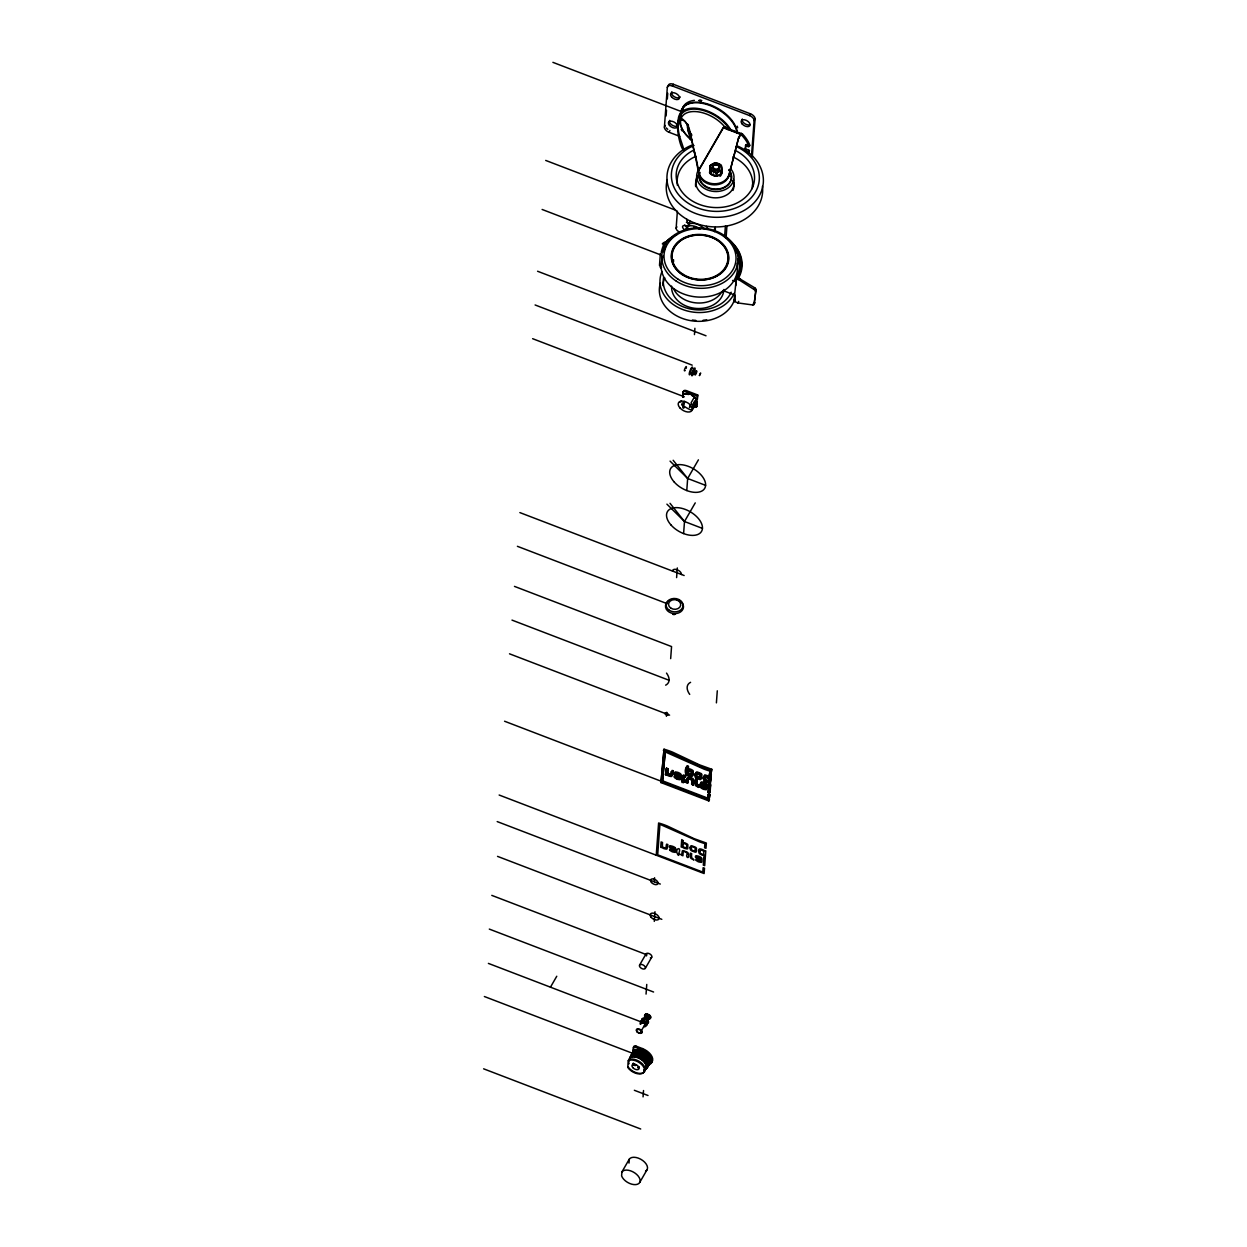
<?xml version="1.0" encoding="UTF-8"?>
<svg xmlns="http://www.w3.org/2000/svg" width="1247" height="1247" viewBox="0 0 1247 1247"><rect width="100%" height="100%" fill="white"/><g stroke="black" fill="none" stroke-linecap="round" stroke-linejoin="round"><path stroke-width="1.5" d="M678.524 776.928A1.824 1.044 30 0 1 679.147 777.364L679.818 776.211A1.824 1.044 30 0 0 679.194 775.759A12.579 7.217 30 0 0 677.791 775.073L676.217 773.623A1.933 1.107 30 0 1 676.217 773.311L677.713 773.109A4.474 2.572 30 0 1 678.399 773.389L679.896 775.057A3.055 1.746 30 0 1 680.597 776.897L680.348 779.422A1.652 0.951 30 0 1 679.911 779.734L677.526 779.344A7.841 4.489 30 0 1 676.435 778.892L674.721 777.769A1.902 1.091 30 0 1 674.284 777.084L674.892 775.385L676.295 775.93C674.627 781.168 684.089 778.237 674.767 775.494A2.26 1.294 30 0 1 674.113 774.527L674.05 774.2A3.616 2.073 30 0 1 674.097 773.67L674.362 773.265A1.995 1.138 30 0 1 674.83 773.062L676.7 773.374M676.295 775.93L679.693 777.489L675.438 774.325A2.26 1.294 30 0 1 674.783 773.358L674.721 773.046A3.616 2.073 30 0 1 674.767 772.501L675.032 772.096A1.995 1.138 30 0 1 675.5 771.909L677.729 772.329A5.393 3.086 30 0 1 680.597 773.857A3.055 1.746 30 0 1 681.267 775.728L681.033 778.253A1.652 0.951 30 0 1 680.581 778.58L678.212 778.175A7.841 4.489 30 0 1 677.105 777.723L675.391 776.616A1.902 1.091 30 0 1 674.954 775.93L674.892 775.385M704.649 786.935A1.824 1.044 30 0 1 705.272 787.387L706.036 785.064A5.58 3.211 30 0 0 702.856 783.49L700.954 783.085A1.995 1.138 30 0 0 700.487 783.272L700.237 783.677A3.616 2.073 30 0 0 700.175 784.223L700.237 784.534A2.26 1.294 30 0 0 700.892 785.501L705.178 788.603L702.217 787.87L702.42 785.937L701.017 785.407L700.424 787.106A1.902 1.091 30 0 0 700.861 787.792L702.575 788.899A7.841 4.489 30 0 0 703.667 789.351L706.051 789.756A1.652 0.951 30 0 0 706.488 789.429L706.722 786.904A3.055 1.746 30 0 0 705.989 785.08M674.206 776.741L675.625 777.099M701.017 785.407L701.095 785.937A1.902 1.091 30 0 0 701.531 786.623L703.246 787.745A7.841 4.489 30 0 0 704.337 788.182L706.722 788.587A1.652 0.951 30 0 0 707.158 788.26L707.408 785.735A3.055 1.746 30 0 0 706.659 783.927A5.393 3.086 30 0 0 703.869 782.43M693.02 785.189C694.532 783.615 689.981 783.069 692.521 780.201A2.463 1.418 30 0 0 692.132 779.063A1.948 1.122 30 0 0 690.667 778.097A1.995 1.138 30 0 0 689.108 777.91A2.463 1.418 30 0 0 688.578 778.689L687.658 783.147L686.286 782.617L687.097 778.237A2.65 1.528 30 0 1 687.97 778.003L692.069 779.578A2.65 1.528 30 0 1 692.88 780.451L693.02 785.189L691.649 784.238M649.297 1018.16A2.946 1.683 30 0 0 650.513 1017.458A3.772 2.977 4.2 0 1 648.627 1017.474L648.689 1016.757A3.757 2.962 4.2 0 0 649.625 1016.835M679.896 775.057L679.818 776.211M703.199 778.222L703.869 780.622A2.837 1.637 30 0 0 704.602 781.339L706.379 782.305A2.759 1.574 30 0 0 708.795 782.399L709.465 781.23A2.759 1.574 30 0 1 707.065 781.136L705.272 780.17A2.837 1.637 30 0 1 704.555 779.469L703.869 777.068M679.724 136.359L668.953 132.229A5.253 3.008 30 0 1 664.402 127.178L667.316 87.368L668.314 85.653A5.253 3.008 30 0 1 673.333 84.266L750.538 113.851A5.253 3.008 30 0 1 755.09 118.901L752.3 156.81M666.085 115.987L666.506 110.297M667.332 98.934L667.753 93.244M659.492 265.517L660.38 253.484M679.537 231.989A3.928 2.26 30 0 1 676.139 228.201L677.386 211.148M698.18 170.964A54.743 9.353 81.3 0 0 694.454 152.82L689.42 129.329M628.239 1060.729A9.914 5.689 30 0 1 641.815 1064.673A9.914 5.689 30 0 1 641.145 1073.807A9.914 5.689 30 0 1 627.755 1067.416L628.239 1060.729L630.171 1057.129A10.194 5.845 30 0 1 643.577 1060.994A10.194 5.845 30 0 1 644.122 1070.44M621.894 1171.962L621.614 1175.905A10.335 5.923 30 0 0 635.876 1184.603A10.335 5.923 30 0 0 636.625 1174.378A10.335 5.923 30 0 0 621.894 1171.962L629.299 1159.149A10.335 5.923 30 0 1 642.751 1160.521A10.335 5.923 30 0 1 645.525 1171.151M644.076 1070.02A9.711 5.565 30 0 0 642.875 1060.745A9.711 5.565 30 0 0 630.125 1057.674L630.171 1057.129M630.764 1056.568L631.465 1054.51A10.6 6.079 30 0 1 645.385 1058.968A10.6 6.079 30 0 1 645.447 1068.601A9.711 5.565 30 0 0 643 1059.217A9.711 5.565 30 0 0 630.764 1056.568L630.842 1055.617A10.6 6.079 30 0 1 644.995 1060.324A10.6 6.079 30 0 1 644.309 1069.832M645.354 1067.822A9.711 5.565 30 0 0 644.153 1058.547A9.711 5.565 30 0 0 631.403 1055.461L631.465 1054.51M646.741 1066.294A9.711 5.565 30 0 0 644.278 1057.02A9.711 5.565 30 0 0 632.042 1054.37L632.104 1053.419A10.6 6.079 30 0 1 645.775 1057.627A10.6 6.079 30 0 1 646.57 1067.323M629.127 1063.675A3.725 0.811 -69 0 1 628.815 1062.023A3.725 0.811 -69 0 1 630.359 1057.986L634.1 1051.392L633.164 1051.034L633.414 1047.496A2.073 1.185 30 0 1 635.393 1046.95L642.002 1049.475A11.784 6.765 30 0 1 651.807 1058.251A11.784 6.765 30 0 1 647.614 1064.922A9.711 5.565 30 0 0 644.652 1055.695A9.711 5.565 30 0 0 632.665 1053.263L632.743 1052.312A10.6 6.079 30 0 1 646.414 1056.521A10.6 6.079 30 0 1 647.209 1066.216M647.739 1064.751A10.194 5.845 30 0 0 646.492 1055.243A10.194 5.845 30 0 0 633.351 1051.626L633.382 1051.205A10.6 6.079 30 0 1 647.037 1055.414A10.6 6.079 30 0 1 647.832 1065.109M649.344 1063.785A11.784 6.765 30 0 0 652.072 1056.77A11.784 6.765 30 0 0 642.501 1048.587L635.908 1046.062A2.073 1.185 30 0 0 633.928 1046.607L633.164 1051.034M634.1 1051.392L634.224 1049.849A10.506 6.017 30 0 1 647.536 1053.699A10.506 6.017 30 0 1 649.032 1063.379M682.655 396.156L683.45 391.48A3.102 1.777 30 0 1 686.411 390.654L697.712 394.987L697.416 399.118C688.438 404.948 699.068 416.389 682.093 404.948M683.029 397.185L683.45 391.48M738.629 138.542L741.342 133.195L738.707 137.435L728.809 175.749A15.089 11.909 4.2 0 1 714.235 184.883A15.089 11.909 4.2 0 1 699.364 175.235L698.523 170.855A59.856 10.225 81.3 0 0 694.548 151.651M629.002 1163.092L629.299 1159.149M660.988 782.586L664.028 749.198A47.994 27.528 30 0 1 672.554 752.128L699.442 764.816L711.772 769.274L710.712 775.681L709.325 775.151L710.307 769.851A49.646 28.478 30 0 1 704.633 767.934L665.352 750.523L662.438 782.181L707.548 799.467L708.545 793.887L709.933 794.417L708.857 800.933L660.988 782.586L664.028 749.198M646.055 994.093L646.757 984.444M654.301 881.769L654.581 877.748M656.249 855.208L658.603 822.989A47.994 27.528 30 0 1 667.145 825.919L694.033 838.608L706.363 843.066L705.973 848.303L704.586 847.789L704.882 843.627A49.646 28.478 30 0 1 699.224 841.725L659.928 824.314L657.699 854.818L702.794 872.089L703.121 867.678L704.508 868.208L704.119 873.555L499.143 795.025M666.428 716.292L666.724 712.271M670.668 658.634L671.556 646.57L514.465 586.386M676.607 577.595L677.324 567.946M694.439 334.601L694.906 328.273M662.438 782.181L665.352 750.523M646.912 1016.056L646.99 1014.902A3.133 1.793 30 0 1 648.066 1015.323L647.988 1016.476L647.084 1015.759A3.757 0.826 -69 0 1 647.255 1014.98M654.285 921.393L654.987 911.744M709.777 169.296L710.011 166.054A6.36 5.019 4.2 0 1 710.4 165.383A11.441 5.456 -41.6 0 1 712.661 163.934A11.441 5.456 -41.6 0 1 714.874 162.952A6.36 5.019 4.2 0 1 715.809 162.905A11.441 6.562 30 0 1 718.35 163.638A11.441 6.562 30 0 1 720.86 164.838A6.36 5.019 4.2 0 1 721.405 165.446A11.441 1.107 87 0 1 721.701 167.394A11.441 1.107 87 0 1 721.966 169.826L721.732 173.068A6.36 5.019 4.2 0 1 721.343 173.723A11.441 5.456 -41.6 0 1 719.083 175.172A11.441 5.456 -41.6 0 1 716.854 176.154A6.36 5.019 4.2 0 1 715.918 176.217A11.441 6.562 30 0 1 713.393 175.484A11.441 6.562 30 0 1 710.884 174.284A6.36 5.019 4.2 0 1 710.338 173.66A11.441 1.107 87 0 1 710.042 171.712A11.441 1.107 87 0 1 709.777 169.296A6.36 5.019 4.2 0 1 710.151 168.626L710.4 165.383M672.741 770.521L672.476 775.088A2.65 1.528 30 0 1 671.603 775.338L669.514 774.87A4.442 2.541 30 0 1 667.535 773.81L666.849 775.26L665.446 774.73L666.522 768.136L667.924 768.682L667.831 772.719M647.785 1019.095C650.482 1016.399 644.263 1017.069 647.084 1015.759M665.446 774.73L666.522 768.136M683.605 533.576L684.494 521.511L695.249 502.884M686.77 490.554L687.658 478.489L698.414 459.847M710.338 173.66L710.572 170.418A11.441 1.107 87 0 0 710.307 168.002A11.441 1.107 87 0 0 710.011 166.054M643.062 1096.877L643.53 1090.533M666.849 775.26L667.535 773.81M667.924 768.682L667.223 774.013A1.606 0.92 30 0 0 667.784 774.605L670.107 775.478A1.574 0.904 30 0 0 670.621 775.322L671.151 771.924M710.884 174.284L711.117 171.042A6.36 5.019 4.2 0 1 710.572 170.418M693.145 406.039L696.372 407.27L697.182 402.282L694.782 401.363L693.051 404.371M696.902 399.991L697.712 394.987M696.372 407.27L697.182 402.282M666.412 844.546L665.976 847.866A1.59 0.92 30 0 1 665.197 848.085L663.045 847.243A1.621 0.935 30 0 1 662.406 846.51L662.5 842.458L661.113 841.928L660.707 847.352L662.126 847.601A4.442 2.541 30 0 0 664.09 848.661L666.179 849.129A2.65 1.528 30 0 0 667.067 848.88L667.862 844.515L666.646 844.219M715.918 176.217L716.168 172.974A11.441 6.562 30 0 0 713.658 171.774A11.441 6.562 30 0 0 711.117 171.042M673.271 770.724L671.806 776.258A2.65 1.528 30 0 1 670.933 776.507L668.844 776.024A4.442 2.541 30 0 1 666.864 774.979M716.854 176.17L717.087 172.912A11.441 5.456 -41.6 0 1 719.348 171.463A11.441 5.456 -41.6 0 1 721.577 170.496A6.36 5.019 4.2 0 0 721.966 169.826M721.343 173.723L721.577 170.48M679.147 777.364L677.713 774.558A4.474 2.572 30 0 0 677.027 774.278L675.531 774.683L676.918 776.133M683.185 782.773C678.056 775.525 687.003 773.046 683.465 780.871L684.946 781.791M681.938 782.508L683.278 774.964L685.741 775.54L685.008 777.458M683.356 782.461L684.089 780.357L685.616 780.934L684.946 782.103L683.418 781.51M727.812 178.196L727.889 177.09M678.602 855.083L678.68 854.133L680.207 854.585M684.089 780.357L683.933 781.557M683.465 780.871L684.432 776.164L685.679 776.289M728.809 175.749L738.707 137.435M724.632 236.275L725.395 226.05M685.912 774.403C682.997 766.858 691.025 762.369 687.643 770.319A2.743 1.574 30 0 1 690.074 770.397L691.851 771.347A2.821 1.621 30 0 1 692.584 772.049L692.49 776.102A2.899 1.668 30 0 1 691.43 776.304L689.466 775.821A4.801 2.759 30 0 1 687.331 774.652L685.912 774.403L687.159 765.814M726.05 238.286L726.923 226.346M686.286 782.617L687.767 777.084A2.65 1.528 30 0 1 688.64 776.834L692.755 778.409A2.65 1.528 30 0 1 693.55 779.297L693.691 784.02M687.643 770.319L687.814 768.074M683.075 840.696L682.904 842.941A2.743 1.574 30 0 1 685.336 843.019L687.113 843.97A2.821 1.621 30 0 1 687.83 844.671L687.752 848.724A2.884 1.652 30 0 1 686.988 848.942L684.728 848.443A4.801 2.759 30 0 1 682.592 847.274L681.174 847.025L681.735 839.59L683.091 840.572M688.328 769.15A2.743 1.574 30 0 1 690.76 769.228L692.521 770.178A2.821 1.621 30 0 1 693.254 770.88L693.161 774.948A2.884 1.652 30 0 1 692.412 775.151L690.137 774.652A4.801 2.759 30 0 1 688.001 773.483L686.583 773.234M687.658 783.147L687.908 779.858A2.463 1.418 30 0 1 688.438 779.079A1.995 1.138 30 0 1 689.996 779.266A1.948 1.122 30 0 1 691.446 780.232A2.463 1.418 30 0 1 691.851 781.37L691.649 784.067M695.047 780.497L695.234 785.08A2.821 1.621 30 0 0 696.075 786.015L698.725 787.371L699.458 785.283L697.603 784.379A1.652 0.951 30 0 1 697.026 783.708L697.089 779.858L695.717 779.328L695.047 780.497L696.418 781.012L696.356 784.877A1.652 0.951 30 0 0 696.933 785.548L698.725 787.371M695.717 779.328L695.904 783.911A2.821 1.621 30 0 0 696.746 784.846L699.396 786.218M728.077 239.471A41.946 33.123 4.2 0 1 737.819 277.645L754.762 287.823A2.182 1.247 30 0 1 755.978 289.569L754.123 304.206A2.182 1.247 30 0 1 752.72 304.954L737.85 302.927L733.953 301.244L736.4 277.52A40.418 31.908 4.2 0 0 735.792 250.288M744.927 149.78L745.955 144.621L745.254 150.264M735.091 299.95L735.107 295.18L722.901 290.504M735.808 285.625L736.4 277.52M705.272 787.387L703.854 784.566A4.474 2.572 30 0 0 703.168 784.285L701.671 784.597L703.059 786.14M751.458 156.639L754.108 120.616L755.09 118.901M707.548 799.467L708.545 793.887M708.047 792.515L709.231 784.394L710.619 784.94L710.12 791.876L709.434 793.045L708.047 792.515L709.231 784.394M707.002 776.865A4.645 2.665 30 0 1 709.122 778.003L709.808 776.522L711.195 777.052L710.011 785.174L708.623 784.628L708.795 782.399M708.623 784.628L709.465 781.23M709.122 778.003L709.808 776.522M709.325 775.151L710.307 769.851M708.857 800.933L709.933 794.417M709.434 793.045L710.619 784.94M710.011 785.174L711.195 777.052M710.712 775.681L711.772 769.274M716.402 702.872L717.29 690.807M754.123 304.206L755.978 289.569M648.611 1017.458L646.803 1018.16M681.189 400.957L680.098 402.158M694.267 370.983C695.109 365.901 690.433 376.36 693.27 373.461M696.714 372.167C697.011 366.478 692.989 380.039 696.481 372.915M686.146 368.395C687.58 362.628 682.39 372.697 685.18 370.562M682.249 402.719L681.891 404.823M630.125 1057.674L630.842 1055.617M631.403 1055.461L632.104 1053.419M632.042 1054.37L633.382 1051.205M632.665 1053.263L633.055 1052.109M666.038 244.053L665.789 242.479A41.946 33.123 4.2 0 1 676.903 234.498M692.849 408.969L696.683 403.155M694.174 402.422L694.782 401.363M667.316 87.368A5.253 3.008 30 0 1 672.351 85.981L673.333 84.266M664.402 127.178L665.384 125.464M668.953 132.229L669.951 130.514M698.523 170.855L723.556 127.475L740.671 134.037M676.139 228.201L676.918 226.845M754.108 120.616A5.253 3.008 30 0 0 749.556 115.566L750.538 113.851M727.858 129.626A28.962 16.616 30 0 0 726.736 128.051L742.698 134.162A33.186 19.032 30 0 1 749.837 145.229L749.088 146.507A33.186 19.032 30 0 0 741.638 135.112L742.37 133.85M745.379 145.712L746.532 144.465L749.681 145.556M745.441 150.373L746.189 149.079L749.447 150.622M745.784 145.743L748.527 146.803L749.276 145.509M748.933 150.139L748.683 152.103A33.186 19.032 30 0 1 747.654 153.319M748.683 152.103L749.463 150.716A33.186 19.032 30 0 1 748.216 152.212M735.621 278.876L737.024 277.348A41.073 32.422 4.2 0 0 735.029 247.607M736.135 278.892L739.518 280.185L740.406 278.642M733.891 301.01L734.795 299.451M734.467 301.634L735.356 300.091M682.935 392.353A3.102 1.777 30 0 1 685.897 391.542L686.411 390.654M737.85 302.927L738.738 301.384M755.09 291.128A2.182 1.247 30 0 0 753.874 289.366L754.762 287.823M692.132 395.782L694.595 396.733L691.119 402.75L691.539 404.215L693.535 404.979M752.72 304.954L753.624 303.411M550.457 987.172L556.77 976.245M686.411 767.529L687.113 766.375M685.071 776.71L685.741 775.54M687.315 774.933L688.001 773.483M696.418 781.012L697.089 779.858M698.788 786.452L699.458 785.283M639.586 965.084L646.04 953.908M645.26 968.405A3.289 1.886 30 0 0 641.846 964.508A3.289 1.886 30 0 0 640.163 967.313A3.289 1.886 30 0 0 645.26 968.405L651.713 957.213M647.411 1014.138L647.193 1014.528A3.211 1.839 30 0 0 644.746 1015.198L644.964 1014.824A3.211 1.839 30 0 1 647.411 1014.138A2.946 1.683 30 0 0 645.322 1014.731A3.772 2.977 4.2 0 0 646.507 1015.915M646.273 1016.274L644.605 1015.572A3.133 1.793 30 0 0 644.559 1016.289L646.445 1016.632A3.757 2.962 4.2 0 1 645.759 1016.102M647.988 1016.476L648.159 1016.165A3.772 0.826 -69 0 1 648.58 1014.528A2.946 1.683 30 0 1 650.56 1016.741M640.818 1031.659L645.478 1023.584M633.414 1047.496L633.928 1046.607M635.393 1046.95L635.908 1046.062M633.351 1051.626L634.068 1050.379A10.194 5.845 30 0 1 646.959 1053.762A10.194 5.845 30 0 1 648.876 1063.286M642.002 1049.475L642.501 1048.587M639.711 1182.452L647.099 1169.639M691.586 368.598L690.246 373.258M633.351 1063.083L632.884 1065.125L635.58 1065.53M627.833 1067.338L628.145 1066.98A10.194 5.845 30 0 0 641.815 1073.246A10.194 5.845 30 0 0 642.501 1063.956A10.194 5.845 30 0 0 628.691 1059.701M672.102 770.412L671.291 774.153A1.59 0.92 30 0 1 670.621 774.309L668.454 773.452A1.621 0.935 30 0 1 667.831 772.719M678.415 855.411C673.115 848.755 682.374 845.154 678.727 853.494L680.207 854.413M671.322 771.612L672.601 771.893M684.837 779.967L685.507 780.404L684.135 779.702M711.102 770.443L698.772 765.985L671.884 753.282A47.994 27.528 30 0 0 663.342 750.367M687.643 766.001L688.484 766.718M664.682 751.692L703.963 769.103A49.646 28.478 30 0 0 709.637 771.005M693.161 783.833L692.334 783.132M703.869 782.337L701.625 781.916A1.995 1.138 30 0 0 701.173 782.118L700.908 782.508A3.616 2.073 30 0 0 700.845 783.054L700.908 783.381A2.26 1.294 30 0 0 701.562 784.332L705.833 787.496L702.42 786.031M709.995 773.997L711.382 774.527M672.351 85.981L749.556 115.566M552.904 62.35L681.111 111.466M740.952 134.505L723.151 127.677L698.149 170.979L699.364 175.235M545.703 160.427L675.718 210.229M732.597 280.466L736.089 281.791M542.118 209.465L661.284 255.121M537.582 271.254L706.02 335.786M535.103 304.969L692.194 365.153M685.897 391.542L697.213 395.876M688.765 394.488L683.278 393.693M697.416 399.118L695.015 398.198L694.595 396.733M532.625 338.685L684.307 396.795M693.644 405.15L696.886 406.397M691.306 407.379L693.301 408.143M670.075 461.125L687.658 478.489L705.599 485.364M666.911 504.147L684.494 521.511L702.451 528.401M519.874 512.595L684.151 575.522M517.396 546.311L667.27 603.719M511.987 620.102L669.078 680.285M509.509 653.818L669.592 715.139M686.473 766.967L687.83 767.949M709.138 777.692L710.525 778.222M709.309 783.475L710.696 784.004M665.851 769.305L667.254 769.835M708.561 785.563L709.948 786.093M686.957 781.448L688.328 781.978M700.346 786.561L701.749 787.106M666.132 773.561L667.519 774.106M682.608 781.339L683.138 781.542M708.732 791.346L710.12 791.876M707.86 795.056L709.247 795.586M663.108 781.027L708.218 798.298M504.567 721.234L709.527 799.763M497.194 821.586L660.287 884.061M497.537 856.377L661.814 919.32M491.786 895.377L647.068 954.875M489.307 929.093L653.584 992.02M648.518 1017.053L650.217 1017.708A3.133 1.793 30 0 1 650.17 1018.44L648.456 1017.77M488.388 963.401L643.67 1022.883M484.366 996.524L632.432 1053.247M633.227 1063.769L636.422 1064.985M634.349 1090.283L648.004 1095.505M483.618 1068.819L640.709 1129.003M737.819 277.645L738.395 278.252A42.616 33.638 4.2 0 0 724.632 236.883M707.75 778.097L705.927 777.442A1.902 1.091 30 0 0 705.194 777.536L704.991 780.419A1.902 1.091 30 0 0 705.662 781.043L707.47 781.775A1.948 1.107 30 0 0 708.405 781.666L708.701 779.048A1.902 1.091 30 0 0 707.735 778.175M690.807 771.644L688.858 770.895A1.902 1.091 30 0 0 688.141 770.989L687.923 773.888A1.902 1.091 30 0 0 688.593 774.512L690.542 775.26A1.902 1.091 30 0 0 691.259 775.166L691.602 772.454A1.902 1.091 30 0 0 690.791 771.722M739.518 280.185L753.874 289.366M673.162 460.268L687.658 478.489M670.013 503.305L684.494 521.511M646.227 1016.851L646.57 1018.004A3.211 1.839 30 0 1 644.683 1015.915L644.902 1015.541A3.211 1.839 30 0 0 646.507 1017.63M684.026 150.404C681.828 141.425 676.731 132.353 678.602 122.876C679.038 120.756 681.486 119.182 683.481 120.429C686.177 121.006 687.939 127.724 688.282 125.916C672.133 101.288 677.339 143.452 683.527 150.419M691.197 136.967L694.47 152.758M706.036 785.064L704.524 783.412A4.474 2.572 30 0 0 703.838 783.132L702.373 783.241A1.933 1.107 30 0 0 702.342 783.646L703.932 785.08A12.579 7.217 30 0 1 705.319 785.781A1.824 1.044 30 0 1 705.958 786.218M741.638 135.112A2.416 1.387 30 0 1 741.014 133.756M724.273 126.898A3.195 2.354 -89.3 0 1 726.658 128.145M728.903 174.642A15.089 11.909 4.2 0 1 714.328 183.777A15.089 11.909 4.2 0 1 699.458 174.128M687.752 130A71.843 17.006 86.6 0 1 690.479 139.804M688.157 126.82A71.687 17.505 87 0 1 689.264 130.234M692.163 140.256A28.962 16.616 30 0 1 687.533 110.048A28.962 16.616 30 0 1 728.856 128.457M714.001 174.518A3.071 2.432 4.2 0 1 713.175 173.894M692.366 140.724A27.153 15.572 30 0 1 687.393 112.62A27.153 15.572 30 0 1 725.832 128.301M691.773 135.674A18.705 10.724 30 0 1 687.674 124.108M689.03 128.566A18.705 10.724 30 0 1 688.235 124.981M691.197 135.487A17.739 10.163 30 0 1 688.048 125.386M691.695 134.629A17.739 10.163 30 0 1 688.36 125.246M682.234 112.074A30.707 17.614 30 0 1 685.99 103.969M699.614 100.524A30.707 17.614 30 0 1 701.531 100.711M737.18 126.181A30.707 17.614 30 0 1 737.663 127.724M680.566 116.594A31.081 17.817 30 0 1 706.613 104.389A31.081 17.817 30 0 1 737.086 133.32M682.109 130.904A30.333 17.396 30 0 1 681.174 129.376M678.711 123.375A30.333 17.396 30 0 1 697.385 108.411A30.333 17.396 30 0 1 730.836 129.875M681.938 111.264A31.081 17.817 30 0 1 694.392 100.368M699.754 100.29A31.081 17.817 30 0 1 701.656 100.493M682.265 111.388A30.707 17.614 30 0 1 686.021 103.953M698.616 100.477A30.707 17.614 30 0 1 701.235 100.68M728.918 169.717A16.164 12.766 4.2 0 1 717.773 189.014A16.164 12.766 4.2 0 1 699.848 172.367A16.195 12.782 4.2 0 0 717.368 189.513A16.195 12.782 4.2 0 0 729.012 170.293M721.67 173.645A6.095 4.817 4.2 0 1 719.955 176.388M709.543 172.741A6.095 4.817 4.2 0 1 711.289 169.374M736.338 150.981A39.218 30.957 4.2 0 1 745.114 197.556A39.218 30.957 4.2 0 1 685.897 196.2A39.218 30.957 4.2 0 1 693.971 150.014M732.877 156.857A37.831 29.85 4.2 0 1 752.175 188.64M677.417 185.367A37.831 29.85 4.2 0 1 695.888 156.311M733.392 179.1A19.204 15.167 4.2 0 1 713.113 197.727A19.204 15.167 4.2 0 1 697.712 175.453M730.368 168.392A18.705 14.761 4.2 0 1 728.357 187.72A18.705 14.761 4.2 0 1 703.791 188.063A18.705 14.761 4.2 0 1 699.24 168.813M752.455 184.743A37.831 29.85 4.2 0 1 752.487 186.925M732.784 180.644A19.204 15.167 4.2 0 1 732.971 190.448M695.67 186.645A19.204 15.167 4.2 0 1 697.509 178.072M729.277 175.78A19.204 15.167 4.2 0 1 730.15 176.669M736.338 146.569A44.05 34.776 4.2 0 1 749.385 199.582A44.05 34.776 4.2 0 1 681.563 197.93A44.05 34.776 4.2 0 1 694.033 145.54M762.431 186.239A48.274 38.096 4.2 0 1 711.881 226.783A48.274 38.096 4.2 0 1 667.285 179.584M738.162 146.273A48.274 38.096 4.2 0 1 752.455 204.368A48.274 38.096 4.2 0 1 678.134 202.575A48.274 38.096 4.2 0 1 691.804 145.151M721.358 170.745A5.736 4.52 4.2 0 1 714.25 175.733A5.736 4.52 4.2 0 1 711.367 168.345M721.732 173.052A11.441 1.107 87 0 1 721.436 171.12M711.429 168.111A11.441 5.456 -41.6 0 1 710.167 168.626M717.087 172.912A6.36 5.019 4.2 0 1 716.168 172.974M667.769 129.314A5.253 3.008 30 0 1 666.319 127.911M744.958 149.235A4.926 2.821 30 0 1 746.517 150.404M749.946 124.716A4.926 2.821 30 0 1 744.319 123.359A4.926 2.821 30 0 1 742.339 118.995M680.223 96.907A4.926 2.821 30 0 1 674.284 96.705A4.926 2.821 30 0 1 671.915 91.686M677.776 125.807A4.926 2.821 30 0 1 671.993 125.043A4.926 2.821 30 0 1 669.655 120.382M681.267 114.833A30.707 17.614 30 0 1 708.109 104.124A30.707 17.614 30 0 1 737.258 132.806M706.706 319.778A36.054 28.463 4.2 0 1 703.09 320.276M695.826 320.401A36.054 28.463 4.2 0 1 692.303 320.043M734.28 293.154A38.236 30.177 4.2 0 1 685.71 310.519A38.236 30.177 4.2 0 1 662.063 271.441M734.639 299.296A38.236 30.177 4.2 0 1 688.469 320.214A38.236 30.177 4.2 0 1 660.427 282.913M662.89 285.579A34.963 27.59 4.2 0 1 664.76 277.878M731.194 292.219A34.963 27.59 4.2 0 1 689.934 308.913A34.963 27.59 4.2 0 1 663.607 277.395M722.075 291.455A26.218 20.7 4.2 0 1 697.4 302.99A26.218 20.7 4.2 0 1 673.692 288.977M723.946 289.46A26.218 20.7 4.2 0 1 696.59 308.461A26.218 20.7 4.2 0 1 671.603 286.14M673.551 261.792A26.218 20.7 4.2 0 1 673.551 259.719M737.039 263.211A38.236 30.177 4.2 0 1 695.951 296.895A38.236 30.177 4.2 0 1 663.201 256.025M661.284 267.637A8.713 1.871 -69.4 0 1 660.427 264.224M661.596 267.528A8.682 1.668 -53.5 0 1 660.926 267.637M661.3 252.175A8.713 1.871 -69.4 0 1 663.498 245.269M663.279 244.802A42.616 33.638 4.2 0 1 671.057 237.616M662.313 243.866A7.435 7.123 76.9 0 1 665.602 241.84M700.237 228.934A10.927 6.266 30 0 0 685.694 230.103A3.414 1.948 30 0 1 682.733 226.143A3.414 1.948 30 0 1 687.705 227.016A3.414 1.948 30 0 1 684.774 224.974M755.027 302.647A2.182 1.247 30 0 1 753.765 303.426M693.94 227.266A6.562 3.757 30 0 1 698.912 228.918M668.47 240.983A41.073 32.422 4.2 0 1 670.512 239.299M663.825 251.956A8.682 1.886 -69.1 0 1 665.727 246.36M737.741 259.064A40.418 31.908 4.2 0 1 739.284 272.937M687.674 228.934A10.475 6.017 30 0 1 692.553 223.307A10.475 6.017 30 0 1 704.072 228.731M689.295 225.161A10.475 6.017 30 0 1 690.511 221.389M706.488 226.377A10.475 6.017 30 0 1 707.828 228.622M689.451 225.52A15.728 9.025 30 0 1 686.676 219.113M715.232 227.359A15.728 9.025 30 0 1 714.593 231.63M714.702 228.715A14.418 8.261 30 0 1 714.36 229.432M686.411 222.418A3.414 1.948 30 0 1 689.03 223.509M690.729 373.461A4.131 0.904 -69 0 1 689.232 373.71A4.131 0.904 -69 0 1 691.306 368.068A4.131 0.904 -69 0 1 692.553 368.504M694.158 372.401A4.131 0.904 -69 0 1 691.68 375.253A4.131 0.904 -69 0 1 693.893 368.831A4.131 0.904 -69 0 1 694.704 370.811M682.748 397.232A7.763 4.442 30 0 1 691.602 394.816A7.763 4.442 30 0 1 695.125 403.903M684.198 406.881A4.131 0.904 -69 0 1 683.387 406.288A4.131 0.904 -69 0 1 684.541 402.267M684.12 407.613A5.175 1.138 -69 0 1 682.966 406.912A5.175 1.138 -69 0 1 684.697 401.347M638.558 1068.071A10.6 6.079 30 0 1 637.872 1067.806M638.667 1067.541A9.711 5.565 30 0 1 638.043 1067.307M639.197 1066.98A10.6 6.079 30 0 1 638.511 1066.715M646.492 1017.147A2.946 1.683 30 0 1 645.26 1015.448M645.416 1018.129A2.4 1.372 30 0 1 645.837 1015.962A2.4 1.372 30 0 1 649.048 1017.786A2.4 1.372 30 0 1 647.474 1019.282M645.572 1018.207A2.026 1.169 30 0 1 645.962 1016.367A2.026 1.169 30 0 1 648.674 1017.988A2.026 1.169 30 0 1 647.177 1019.158M645.416 1018.3A1.761 1.013 30 0 1 646.149 1016.897A1.761 1.013 30 0 1 648.331 1018.518A3.211 1.839 30 0 0 650.653 1017.739L650.435 1018.129A3.211 1.839 30 0 1 647.972 1018.799L648.206 1018.409A1.761 1.013 30 0 1 646.601 1019.189M643.951 1019.438A1.761 1.013 30 0 1 645.946 1019.454M646.554 1019.906A1.761 1.013 30 0 1 647.053 1020.701M643.327 1019.469A2.291 1.325 30 0 1 646.492 1019.984A2.291 1.325 30 0 1 646.632 1022.291M642.828 1021.215A3.414 1.964 30 0 1 643.374 1018.347A3.414 1.964 30 0 1 647.801 1020.373A3.414 1.964 30 0 1 646.928 1023.117M640.974 1023.132A3.741 2.151 30 0 1 642.299 1020.358A3.741 2.151 30 0 1 646.975 1022.976A3.741 2.151 30 0 1 645.416 1025.626M642.813 1021.87A3.741 2.151 30 0 1 642.938 1018.378A3.741 2.151 30 0 1 648.004 1020.701A3.741 2.151 30 0 1 646.523 1023.569M641.504 1023.132A3.102 1.777 30 0 1 642.517 1020.81A3.102 1.777 30 0 1 646.398 1022.899A3.102 1.777 30 0 1 645.291 1025.174M640.833 1024.208A2.572 1.465 30 0 1 642.236 1022.711A2.572 1.465 30 0 1 645.213 1024.629A2.572 1.465 30 0 1 644.076 1026.312M641.55 1023.226A2.572 1.465 30 0 1 642.548 1021.558A2.572 1.465 30 0 1 645.572 1023.023A2.572 1.465 30 0 1 645.385 1025.081M640.335 1024.301A3.211 1.839 30 0 1 641.971 1022.259A3.211 1.839 30 0 1 645.775 1024.707A3.211 1.839 30 0 1 644.138 1026.749M646.46 955.935A3.289 1.886 30 0 1 647.193 953.269A3.289 1.886 30 0 1 651.417 955.358A3.289 1.886 30 0 1 650.373 957.867M707.673 775.712A4.645 2.665 30 0 1 709.792 776.834M703.994 777.099A5.627 3.227 30 0 1 704.804 775.166M704.867 775.166A4.162 2.385 30 0 1 707.641 775.774M704.056 776.351A4.162 2.385 30 0 1 706.971 776.943M703.324 778.268A5.627 3.227 30 0 1 704.041 776.398M703.09 785.953A11.956 6.859 30 0 1 704.742 786.763M676.716 773.483A5.596 3.211 30 0 1 679.927 775.01M676.965 775.946A11.956 6.859 30 0 1 678.602 776.756M666.522 673.099A16.414 9.415 30 0 1 665.649 685.164M689.716 694.392A16.414 9.415 30 0 1 690.589 682.327M675.188 847.648A5.393 3.086 30 0 0 672.32 846.214L670.091 845.684A1.995 1.138 30 0 0 669.623 845.887L669.358 846.292A3.616 2.073 30 0 0 669.296 846.822L669.374 847.149A2.26 1.294 30 0 0 670.013 848.116L674.315 851.218L669.545 849.721A1.902 1.091 30 0 0 669.982 850.407L671.697 851.514A7.841 4.489 30 0 0 672.788 851.966L675.173 852.371A1.652 0.951 30 0 0 675.609 852.044L675.858 849.519A3.055 1.746 30 0 0 675.11 847.695M676.622 599.62A9.025 7.123 4.2 0 1 682.125 610.5A9.025 7.123 4.2 0 1 667.519 610.812A9.025 7.123 4.2 0 1 671.291 599.729M672.476 571.064A4.926 2.821 30 0 1 677.183 569.754A4.926 2.821 30 0 1 681.454 574.493M697.011 859.729L700.409 861.287L696.153 858.123A2.26 1.294 30 0 1 695.499 857.172L695.452 857.001A3.616 2.073 30 0 1 695.499 856.299L695.748 855.91A1.995 1.138 30 0 1 696.216 855.707L698.445 856.128A5.393 3.086 30 0 1 701.313 857.655A3.055 1.746 30 0 1 701.983 859.526L701.796 861.926A1.652 0.951 30 0 1 701.297 862.378L698.928 861.973A7.841 4.489 30 0 1 697.821 861.537L696.107 860.414A1.902 1.091 30 0 1 695.67 859.729L697.011 859.729M689.529 407.41L689.981 405.493L689.529 407.41M691.462 856.705L691.617 857.5A1.652 0.951 30 0 0 692.194 858.17L693.987 860.009L691.337 858.637A2.821 1.621 30 0 1 690.479 857.702L690.308 853.119L691.68 853.649L691.462 856.705M674.487 848.848L674.409 850.002A1.824 1.044 30 0 0 673.785 849.55A12.579 7.217 30 0 0 672.382 848.864L670.808 847.414A1.933 1.107 30 0 1 670.808 847.103L672.289 846.9A4.474 2.572 30 0 1 672.975 847.181L674.487 848.848M700.611 858.856L700.533 860.009A1.824 1.044 30 0 0 699.91 859.557A12.579 7.217 30 0 0 698.523 858.871L696.964 857.531A1.933 1.107 30 0 1 696.933 857.11L698.429 856.923A4.474 2.572 30 0 1 699.115 857.188L700.611 858.856M688.515 854.351C689.747 859.682 685.18 857.562 687.113 853.992A2.463 1.418 30 0 0 686.707 852.854A1.948 1.122 30 0 0 685.258 851.888A1.995 1.138 30 0 0 683.699 851.701A2.463 1.418 30 0 0 683.153 852.48L682.92 855.769L681.548 855.239L682.358 850.875A2.65 1.528 30 0 1 683.231 850.625L687.331 852.2A2.65 1.528 30 0 1 688.141 853.088L688.515 854.351M674.845 614.381L672.975 614.381L674.845 614.381M689.903 847.601L690.448 849.737A2.993 1.715 30 0 0 691.415 850.735L695.171 852.169A2.993 1.715 30 0 0 696.231 851.95L696.496 848.178A3.024 1.73 30 0 0 695.514 847.196L691.742 845.747A2.93 1.683 30 0 0 690.932 845.871L689.903 847.601M694.641 774.979L695.187 777.115A2.993 1.715 30 0 0 696.153 778.097L699.926 779.546A2.993 1.715 30 0 0 700.97 779.328L701.235 775.556A3.024 1.73 30 0 0 700.253 774.558L696.496 773.124A2.93 1.683 30 0 0 695.67 773.249L694.641 774.979M695.327 773.81L695.873 775.946A2.993 1.715 30 0 0 696.824 776.943L700.596 778.377A2.993 1.715 30 0 0 701.64 778.159L701.905 774.387A3.024 1.73 30 0 0 700.923 773.405L697.167 771.955A2.93 1.683 30 0 0 696.356 772.08L695.327 773.81M682.733 844.858L683.185 846.51A1.902 1.091 30 0 0 683.855 847.134L685.803 847.882A1.902 1.091 30 0 0 686.52 847.789L686.738 844.889A1.902 1.091 30 0 0 686.068 844.266L684.12 843.518A1.902 1.091 30 0 0 683.403 843.611L682.733 844.858M688.157 771.067L688.593 772.719A1.902 1.091 30 0 0 689.264 773.343L691.212 774.091A1.902 1.091 30 0 0 691.945 773.997L692.147 771.114A1.902 1.091 30 0 0 691.477 770.475L689.529 769.742A1.902 1.091 30 0 0 688.812 769.835L688.157 771.067M691.259 848.116L691.695 849.768A1.902 1.091 30 0 0 692.366 850.392L694.314 851.155A1.871 1.076 30 0 0 695.047 851.062L695.249 848.178A1.933 1.107 30 0 0 694.579 847.555L694.143 847.29A3.18 1.824 30 0 0 693.098 846.884L692.631 846.807A1.902 1.091 30 0 0 691.914 846.9L691.259 848.116M695.997 775.494L696.45 777.146A1.902 1.091 30 0 0 697.12 777.769L699.053 778.533A1.871 1.076 30 0 0 699.785 778.44L699.988 775.556A1.933 1.107 30 0 0 699.318 774.933L698.881 774.668A3.18 1.824 30 0 0 697.837 774.262L697.369 774.184A1.902 1.091 30 0 0 696.652 774.262L695.997 775.494M696.668 774.325L697.12 775.977A1.902 1.091 30 0 0 697.79 776.616L699.738 777.364A1.871 1.076 30 0 0 700.455 777.271L700.658 774.387A1.933 1.107 30 0 0 699.988 773.764L699.551 773.499A3.18 1.824 30 0 0 698.507 773.093L698.055 773.015A1.902 1.091 30 0 0 697.322 773.109L696.668 774.325M699.801 851.389L700.253 853.042A1.902 1.091 30 0 0 700.923 853.665L702.731 854.398A1.948 1.107 30 0 0 703.651 854.289L703.854 851.514A1.948 1.107 30 0 0 702.996 850.719L701.188 850.064A1.902 1.091 30 0 0 700.455 850.158L699.801 851.389M705.21 777.598L705.662 779.25A1.902 1.091 30 0 0 706.332 779.889L708.14 780.606A1.948 1.107 30 0 0 709.075 780.497L709.278 777.738A1.948 1.107 30 0 0 708.421 776.928L706.597 776.273A1.902 1.091 30 0 0 705.88 776.367L705.194 777.536M698.445 850.844L699.131 853.244A2.837 1.637 30 0 0 699.863 853.961L701.64 854.928A2.759 1.574 30 0 0 704.056 855.021L703.885 857.266L705.272 857.796L705.786 850.844L704.384 850.625A4.645 2.665 30 0 0 702.248 849.503A4.162 2.385 30 0 0 699.458 848.958A5.627 3.227 30 0 0 698.585 850.89M695.265 373.944L696.465 371.403L695.265 373.851M699.442 375.55L700.643 373.009L699.458 375.456M703.822 858.185L703.308 865.137L704.695 865.667L705.21 858.715L703.822 858.185M648.487 1014.559L648.269 1014.933A3.211 1.839 30 0 1 650.482 1017.396L650.7 1017.022A3.211 1.839 30 0 0 648.487 1014.559M714.422 168.688A2.962 2.338 4.2 0 0 719.02 167.02A2.962 2.338 4.2 0 0 714.765 164.651A2.962 2.338 4.2 0 0 714.422 168.688M713.954 169.467A3.616 2.853 4.2 0 0 719.644 167.55A3.616 2.853 4.2 0 0 714.531 164.542A3.616 2.853 4.2 0 0 713.954 169.467M713.908 169.982A3.616 2.853 4.2 0 0 719.613 168.08A3.616 2.853 4.2 0 0 714.5 165.072A3.616 2.853 4.2 0 0 713.908 169.982M712.848 171.4A5.736 4.52 4.2 0 0 721.717 168.142A5.736 4.52 4.2 0 0 713.44 163.591A5.736 4.52 4.2 0 0 712.848 171.4M742.23 124.045A4.926 2.821 30 0 0 749.852 125.666A4.926 2.821 30 0 0 744.724 119.837A4.926 2.821 30 0 0 742.23 124.045M671.603 96.985A4.926 2.821 30 0 0 679.241 98.622A4.926 2.821 30 0 0 674.113 92.792A4.926 2.821 30 0 0 671.603 96.985M669.514 125.464A4.926 2.821 30 0 0 677.152 127.085A4.926 2.821 30 0 0 672.024 121.255A4.926 2.821 30 0 0 669.514 125.464M682.452 274.527A28.4 22.415 4.2 0 0 728.092 261.371A28.4 22.415 4.2 0 0 689.482 236.244A28.4 22.415 4.2 0 0 682.452 274.527M682.733 274.091A27.964 22.072 4.2 0 0 727.671 261.122A27.964 22.072 4.2 0 0 689.653 236.384A27.964 22.072 4.2 0 0 682.733 274.091M682.187 274.605A28.837 22.773 4.2 0 0 728.529 261.247A28.837 22.773 4.2 0 0 689.342 235.745A28.837 22.773 4.2 0 0 682.187 274.605M676.31 281.167A38.236 30.177 4.2 0 0 737.756 263.444A38.236 30.177 4.2 0 0 685.788 229.635A38.236 30.177 4.2 0 0 676.31 281.167M677.729 278.969A36.054 28.463 4.2 0 0 735.668 262.26A36.054 28.463 4.2 0 0 686.661 230.368A36.054 28.463 4.2 0 0 677.729 278.969M679.958 407.925A7.763 4.442 30 0 0 691.976 410.481A7.763 4.442 30 0 0 683.902 401.3A7.763 4.442 30 0 0 679.958 407.925M674.05 481.841A19.703 11.301 30 0 0 704.633 488.481A19.703 11.301 30 0 0 684.276 465.147A19.703 11.301 30 0 0 674.05 481.841M670.886 524.862A19.703 11.301 30 0 0 701.469 531.518A19.703 11.301 30 0 0 681.127 508.168A19.703 11.301 30 0 0 670.886 524.862M632.821 1067.635A3.928 2.26 30 0 0 638.916 1068.96A3.928 2.26 30 0 0 634.863 1064.299A3.928 2.26 30 0 0 632.821 1067.635M637.061 1031.612A3.211 1.839 30 0 0 642.034 1032.687A3.211 1.839 30 0 0 638.729 1028.884A3.211 1.839 30 0 0 637.061 1031.612M637.17 1031.815A2.821 1.621 30 0 0 641.55 1032.765A2.821 1.621 30 0 0 638.635 1029.414A2.821 1.621 30 0 0 637.17 1031.815M651.23 917.402A4.926 2.821 30 0 0 658.884 919.055A4.926 2.821 30 0 0 653.787 913.225A4.926 2.821 30 0 0 651.23 917.402M665.477 714.266A1.637 0.935 30 0 0 668.018 714.827A1.637 0.935 30 0 0 666.319 712.879A1.637 0.935 30 0 0 665.477 714.266M651.48 882.486A4.1 2.354 30 0 0 657.839 883.842A4.1 2.354 30 0 0 653.568 878.979A4.1 2.354 30 0 0 651.48 882.486M669.343 610.297A8.48 6.703 4.2 0 0 682.982 606.369A8.48 6.703 4.2 0 0 671.447 598.856A8.48 6.703 4.2 0 0 669.343 610.297M670.87 608.162A6.095 4.817 4.2 0 0 680.675 605.341A6.095 4.817 4.2 0 0 672.382 599.932A6.095 4.817 4.2 0 0 670.87 608.162"/></g></svg>
